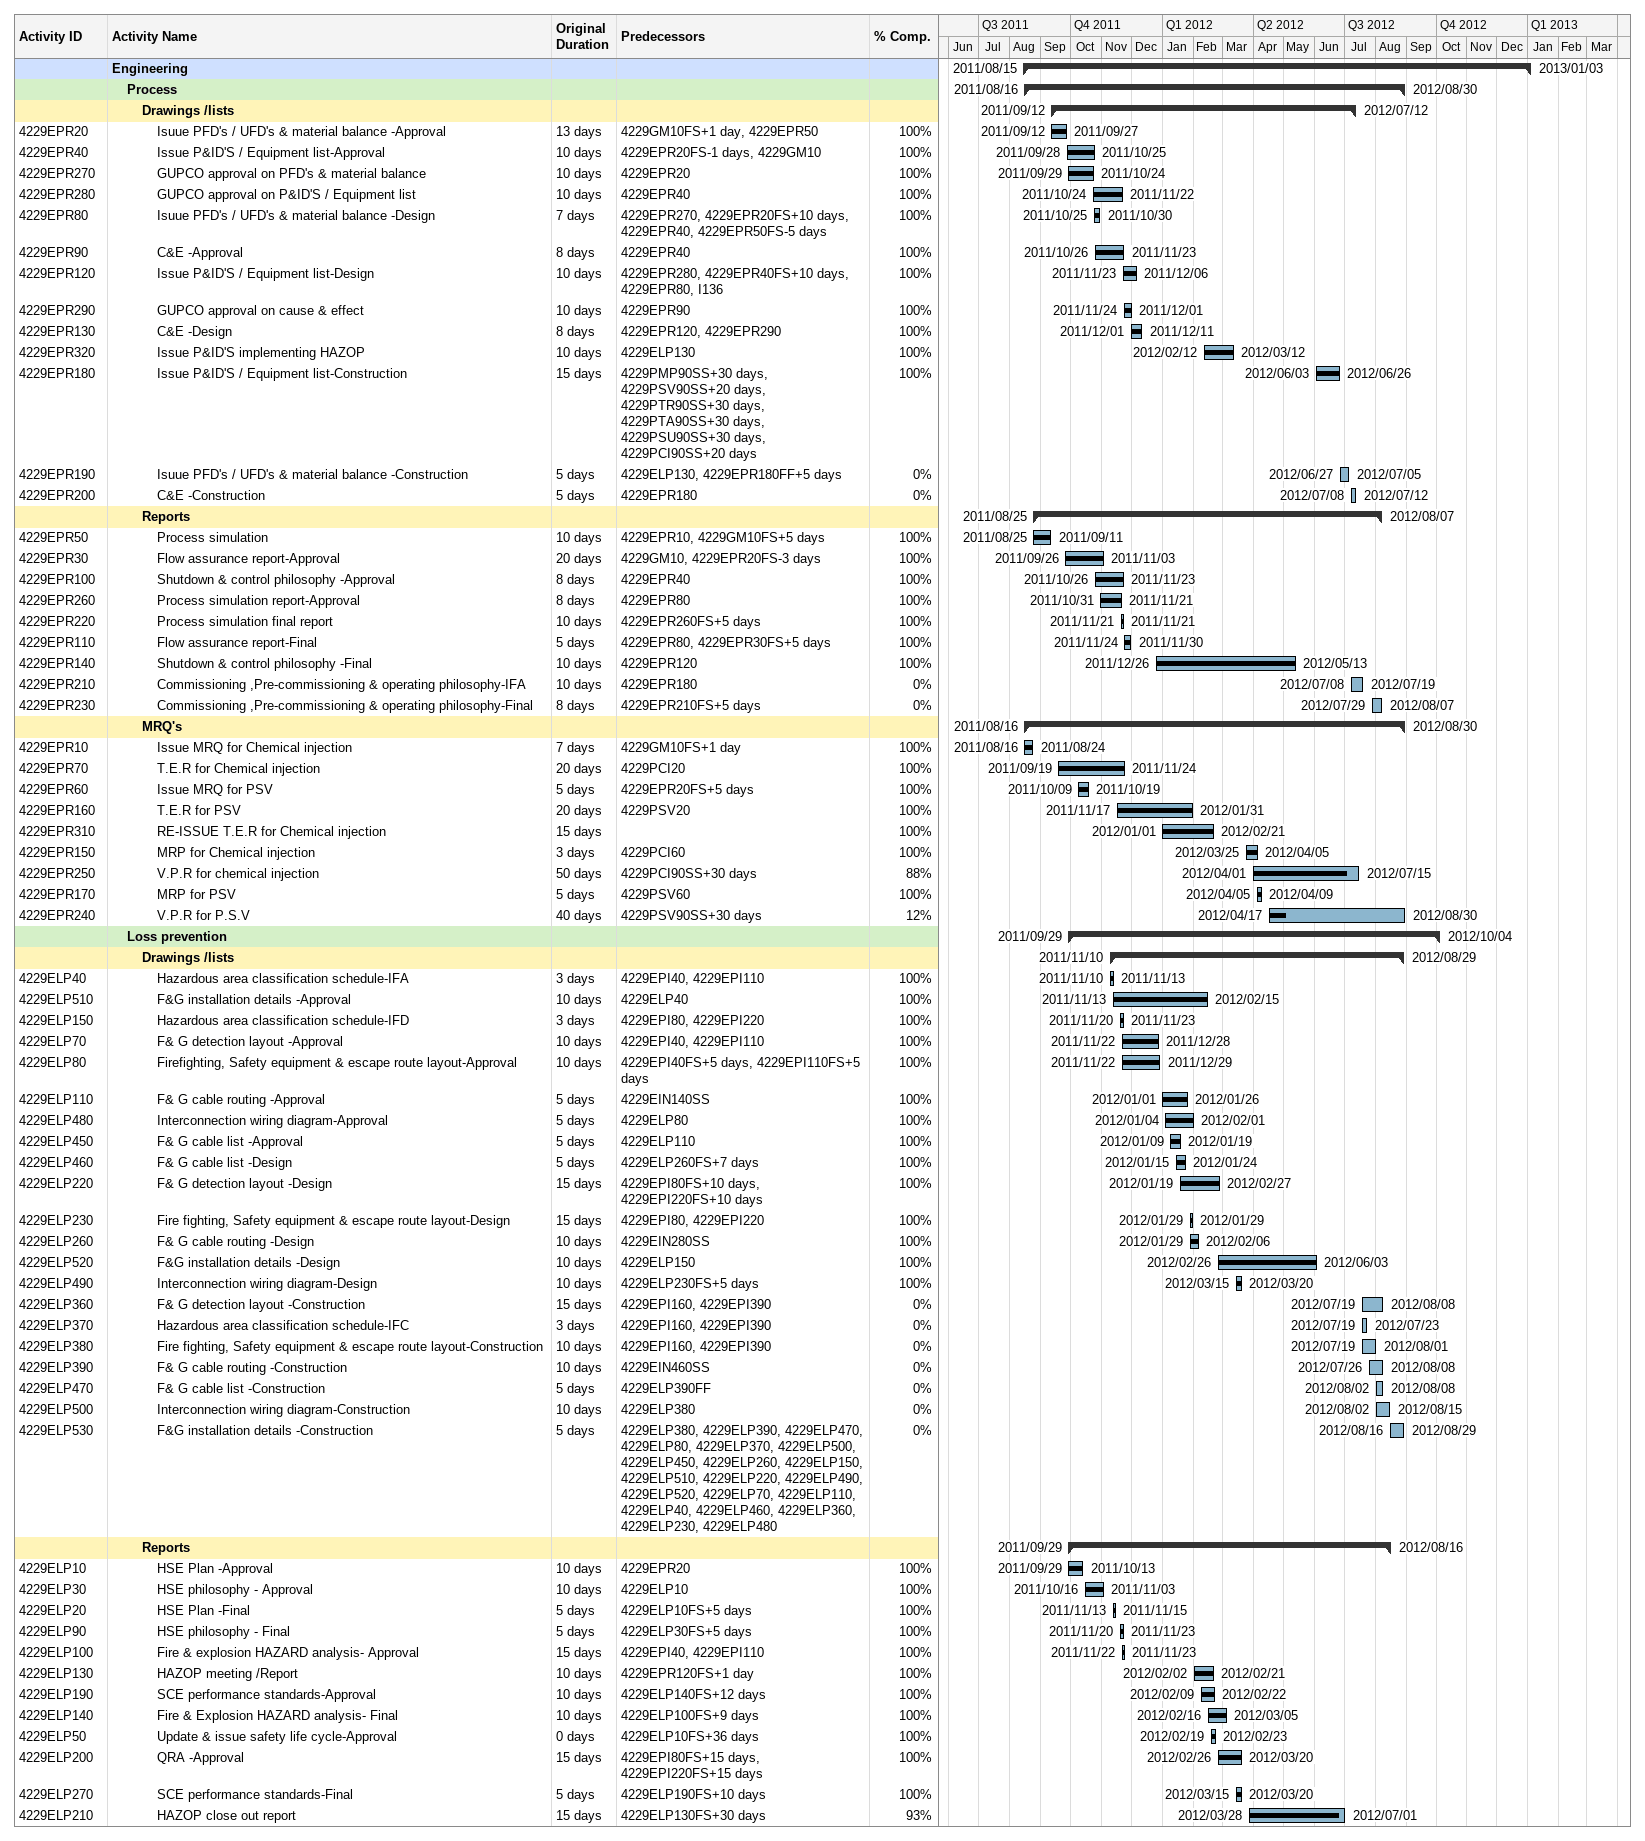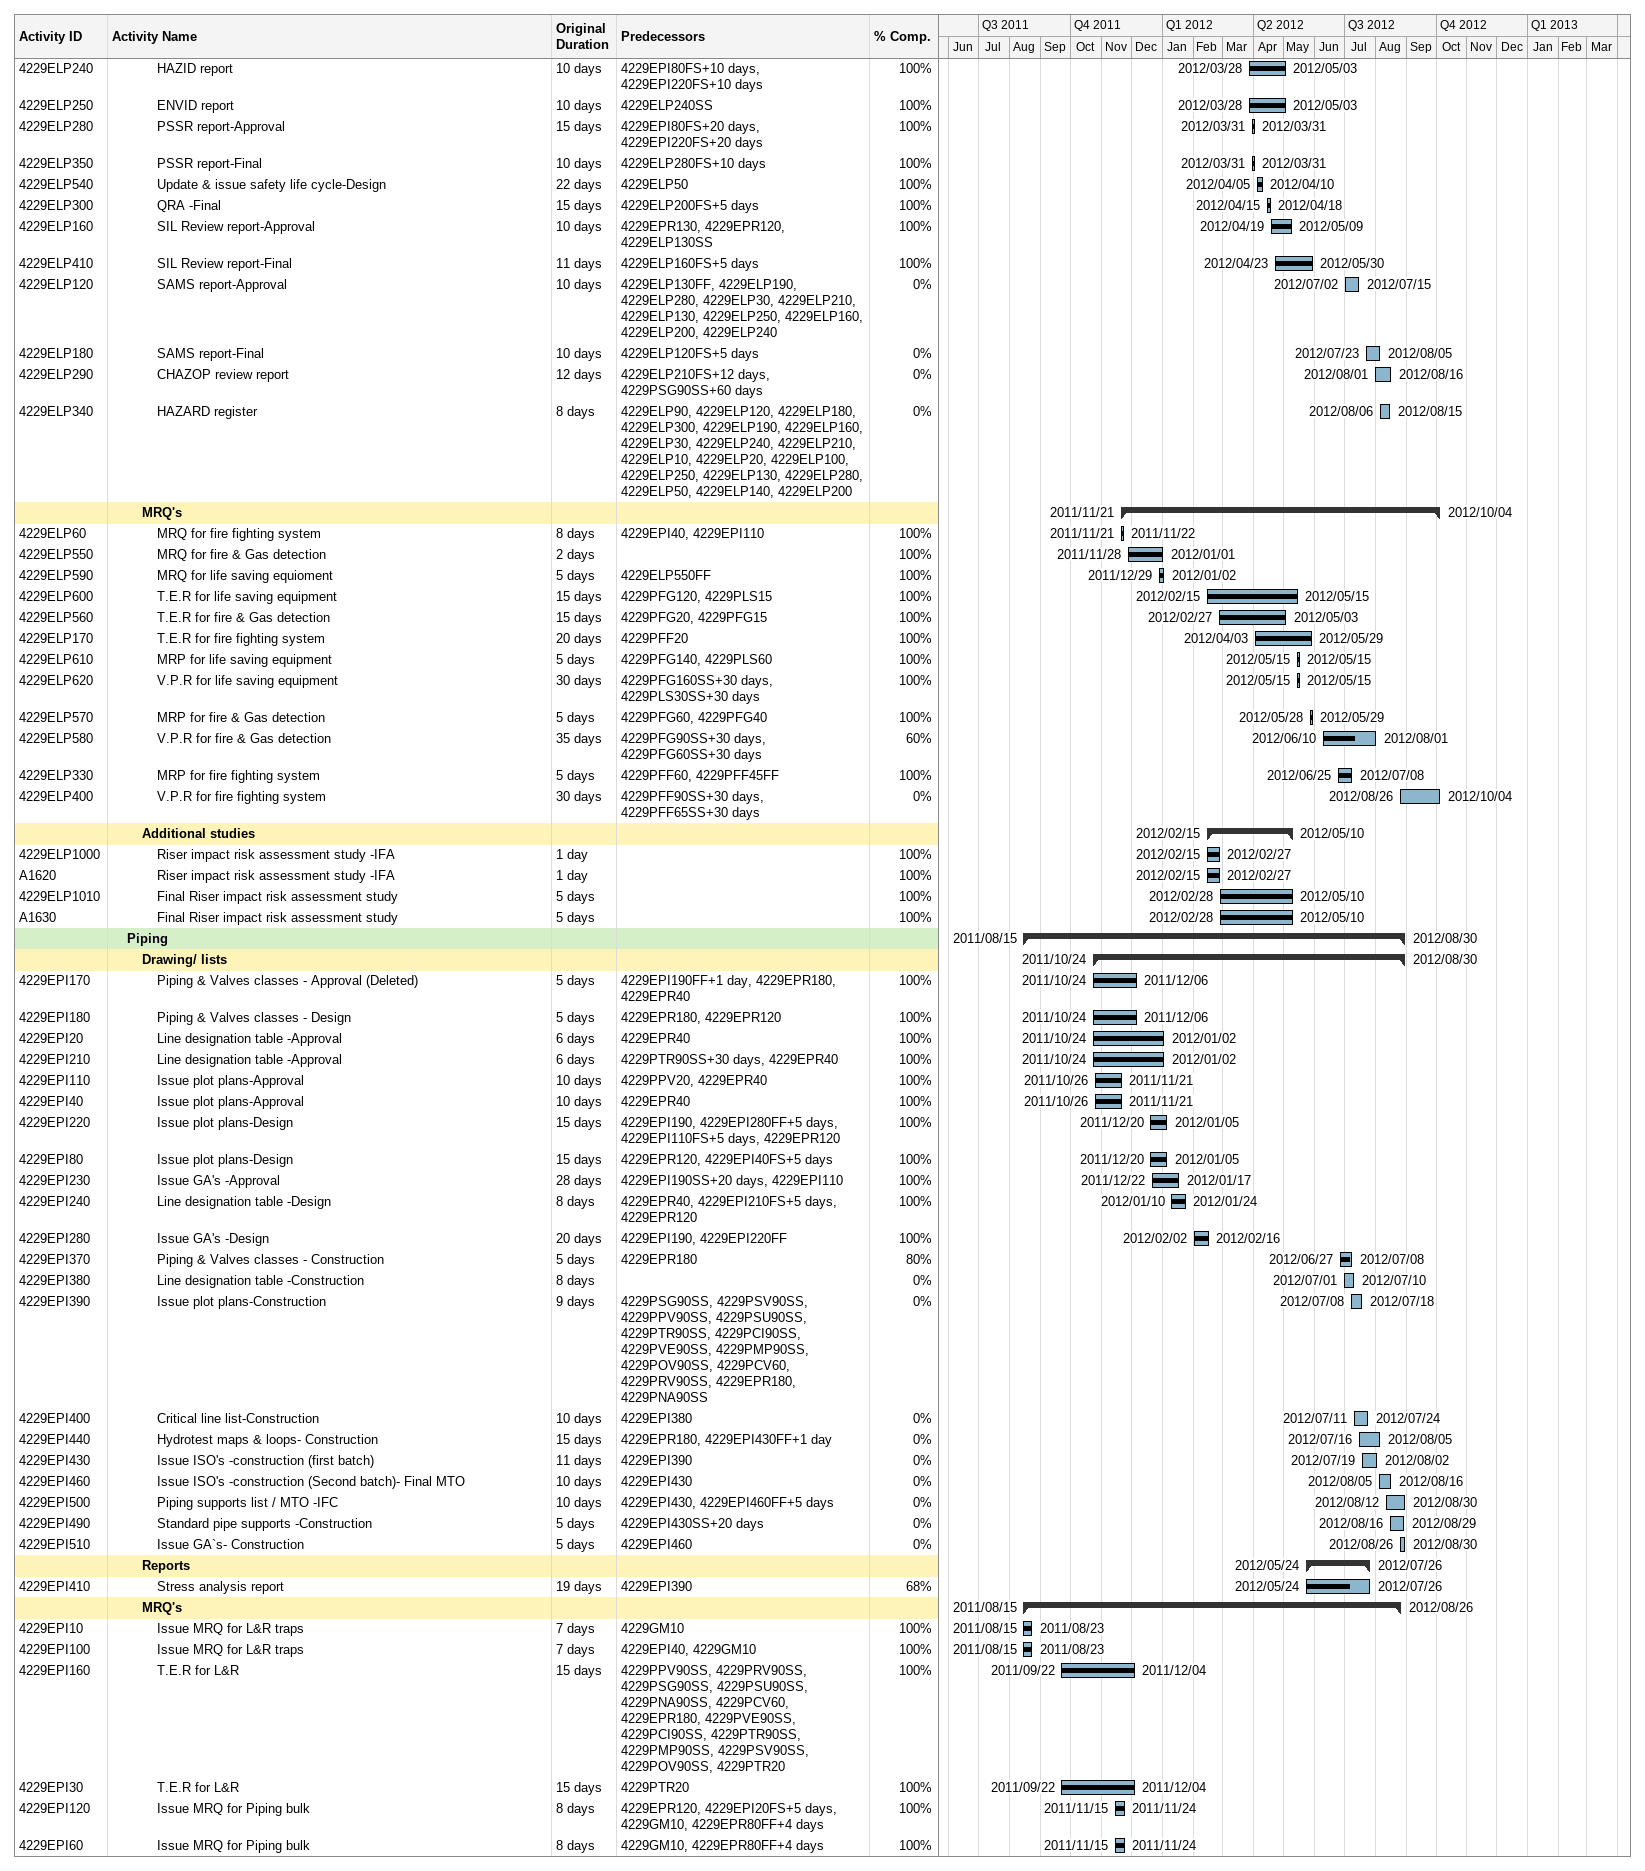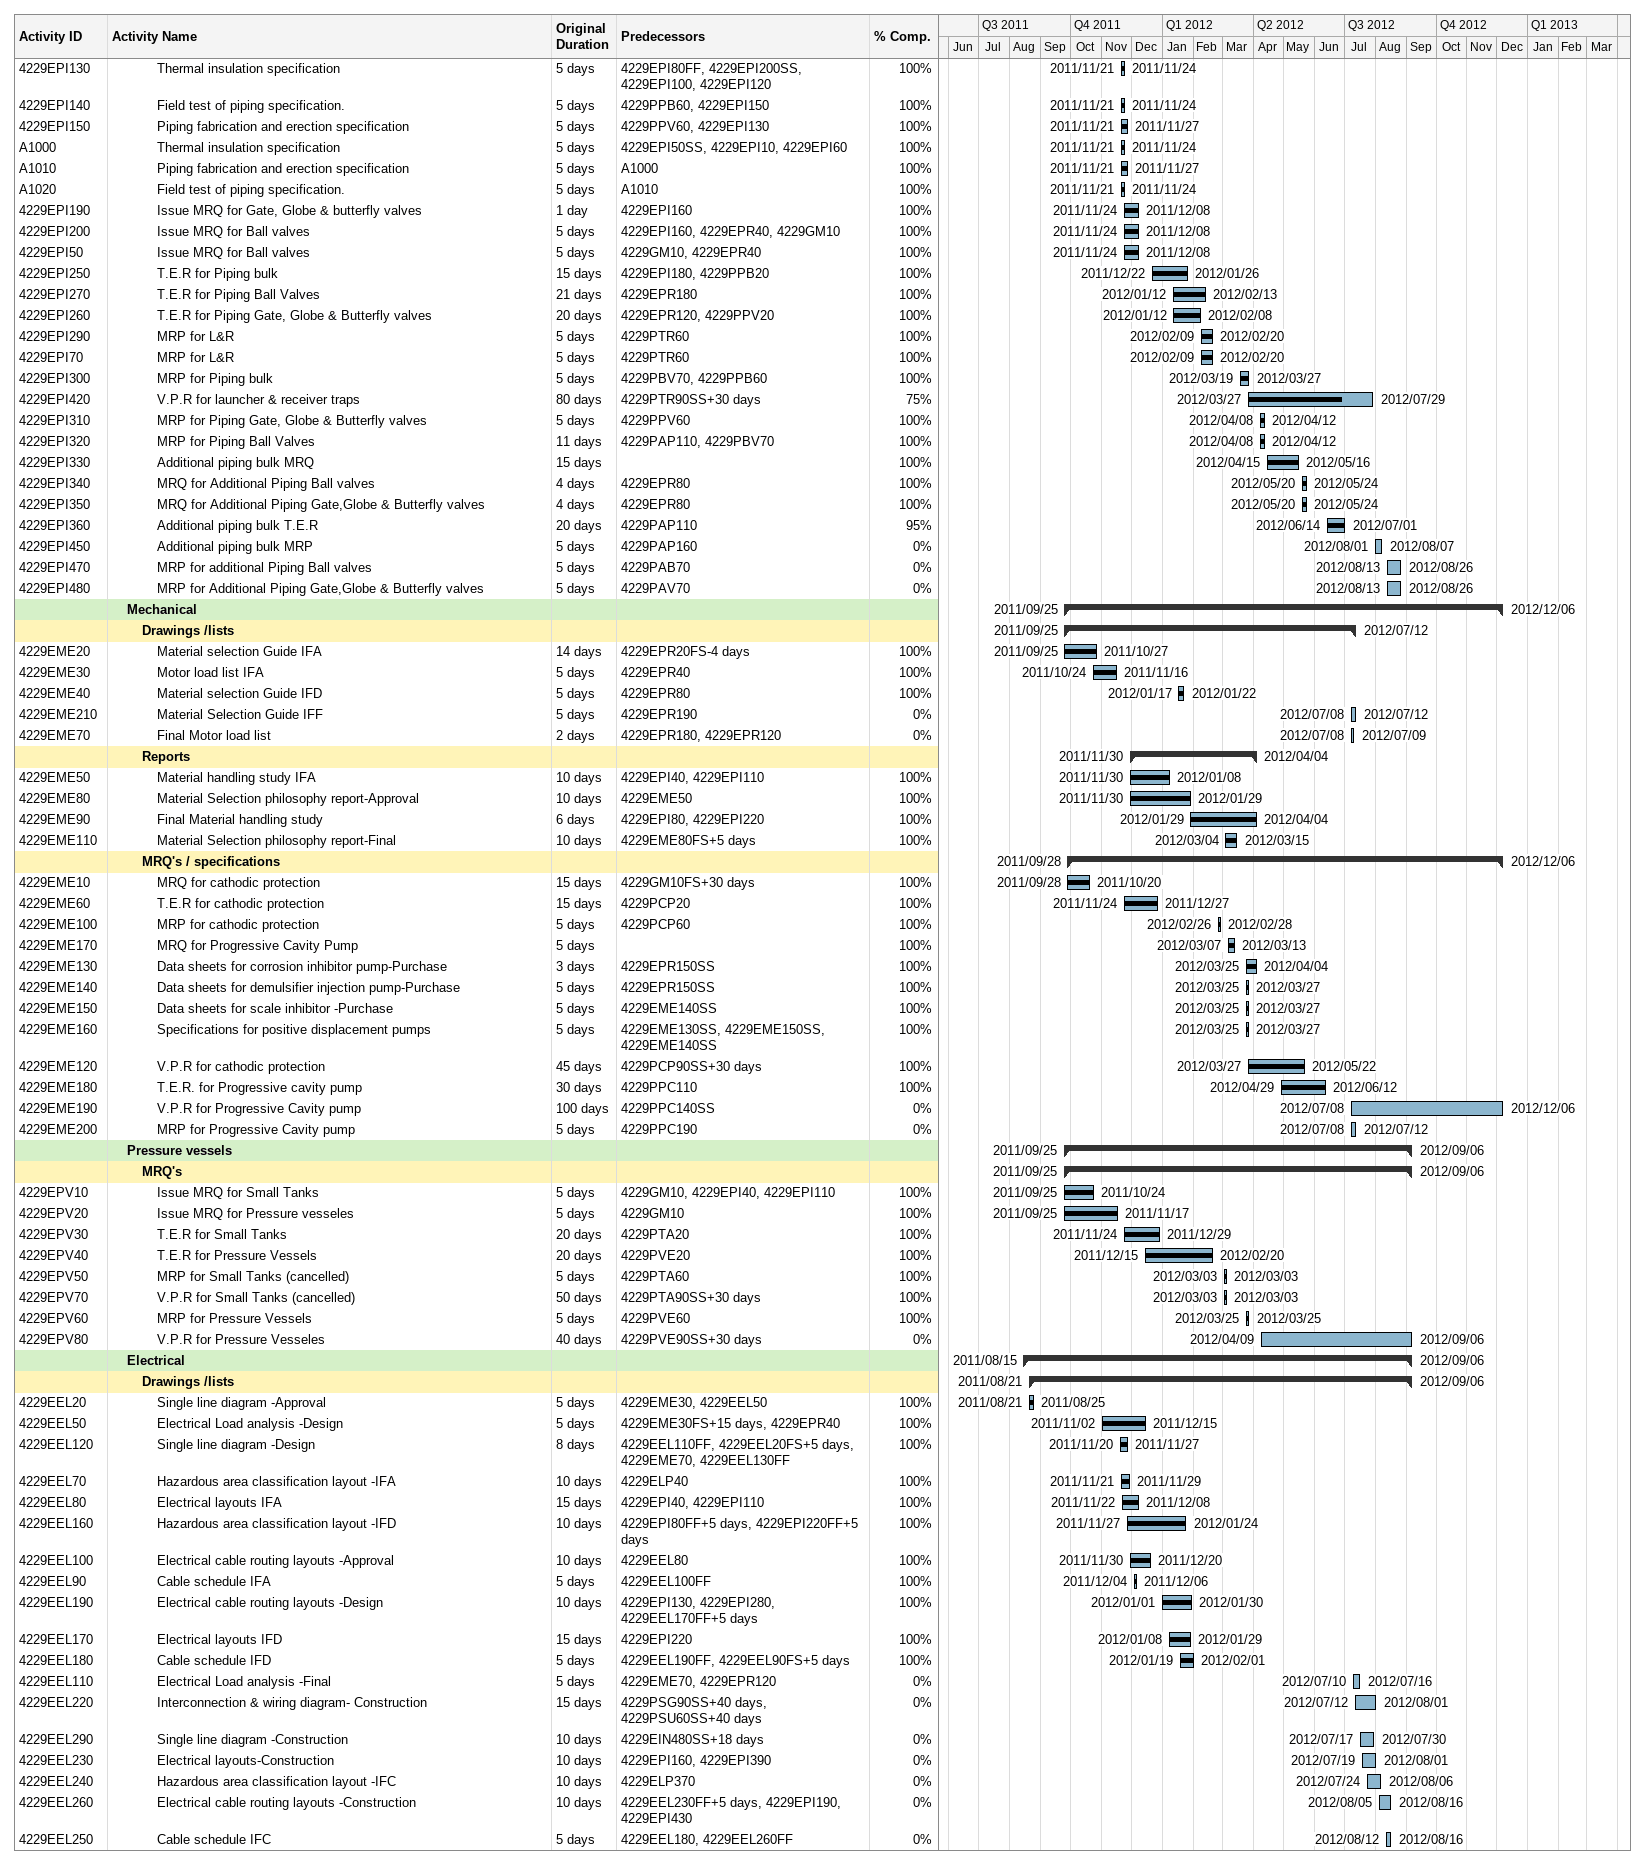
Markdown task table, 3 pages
| ID | Level | Task | Original duration | Start | Finish | Predecessors | % complete |
|---|---|---|---|---|---|---|---|
|  | 1 | **Engineering** |  | 2011-08-15 | 2013-01-03 |  |  |
|  | 2 | **Process** |  | 2011-08-16 | 2012-08-30 |  |  |
|  | 3 | **Drawings /lists** |  | 2011-09-12 | 2012-07-12 |  |  |
| 4229EPR20 | 4 | Isuue PFD's / UFD's & material balance -Approval | 13d | 2011-09-12 | 2011-09-27 | 4229GM10FS+1d, 4229EPR50 | 100 |
| 4229EPR40 | 4 | Issue P&ID'S / Equipment list-Approval | 10d | 2011-09-28 | 2011-10-25 | 4229EPR20FS-1d, 4229GM10 | 100 |
| 4229EPR270 | 4 | GUPCO approval on PFD's & material balance | 10d | 2011-09-29 | 2011-10-24 | 4229EPR20 | 100 |
| 4229EPR280 | 4 | GUPCO approval on P&ID'S / Equipment list | 10d | 2011-10-24 | 2011-11-22 | 4229EPR40 | 100 |
| 4229EPR80 | 4 | Isuue PFD's / UFD's & material balance -Design | 7d | 2011-10-25 | 2011-10-30 | 4229EPR270, 4229EPR20FS+10d, 4229EPR40, 4229EPR50FS-5d | 100 |
| 4229EPR90 | 4 | C&E -Approval | 8d | 2011-10-26 | 2011-11-23 | 4229EPR40 | 100 |
| 4229EPR120 | 4 | Issue P&ID'S / Equipment list-Design | 10d | 2011-11-23 | 2011-12-06 | 4229EPR280, 4229EPR40FS+10d, 4229EPR80, I136 | 100 |
| 4229EPR290 | 4 | GUPCO approval on cause & effect | 10d | 2011-11-24 | 2011-12-01 | 4229EPR90 | 100 |
| 4229EPR130 | 4 | C&E -Design | 8d | 2011-12-01 | 2011-12-11 | 4229EPR120, 4229EPR290 | 100 |
| 4229EPR320 | 4 | Issue P&ID'S implementing HAZOP | 10d | 2012-02-12 | 2012-03-12 | 4229ELP130 | 100 |
| 4229EPR180 | 4 | Issue P&ID'S / Equipment list-Construction | 15d | 2012-06-03 | 2012-06-26 | 4229PMP90SS+30d, 4229PSV90SS+20d, 4229PTR90SS+30d, 4229PTA90SS+30d, 4229PSU90SS+30d, 4229PCI90SS+20d | 100 |
| 4229EPR190 | 4 | Isuue PFD's / UFD's & material balance -Construction | 5d | 2012-06-27 | 2012-07-05 | 4229ELP130, 4229EPR180FF+5d | 0 |
| 4229EPR200 | 4 | C&E -Construction | 5d | 2012-07-08 | 2012-07-12 | 4229EPR180 | 0 |
|  | 3 | **Reports** |  | 2011-08-25 | 2012-08-07 |  |  |
| 4229EPR50 | 4 | Process simulation | 10d | 2011-08-25 | 2011-09-11 | 4229EPR10, 4229GM10FS+5d | 100 |
| 4229EPR30 | 4 | Flow assurance report-Approval | 20d | 2011-09-26 | 2011-11-03 | 4229GM10, 4229EPR20FS-3d | 100 |
| 4229EPR100 | 4 | Shutdown & control philosophy -Approval | 8d | 2011-10-26 | 2011-11-23 | 4229EPR40 | 100 |
| 4229EPR260 | 4 | Process simulation report-Approval | 8d | 2011-10-31 | 2011-11-21 | 4229EPR80 | 100 |
| 4229EPR220 | 4 | Process simulation final report | 10d | 2011-11-21 | 2011-11-21 | 4229EPR260FS+5d | 100 |
| 4229EPR110 | 4 | Flow assurance report-Final | 5d | 2011-11-24 | 2011-11-30 | 4229EPR80, 4229EPR30FS+5d | 100 |
| 4229EPR140 | 4 | Shutdown & control philosophy -Final | 10d | 2011-12-26 | 2012-05-13 | 4229EPR120 | 100 |
| 4229EPR210 | 4 | Commissioning ,Pre-commissioning & operating philosophy-IFA | 10d | 2012-07-08 | 2012-07-19 | 4229EPR180 | 0 |
| 4229EPR230 | 4 | Commissioning ,Pre-commissioning & operating philosophy-Final | 8d | 2012-07-29 | 2012-08-07 | 4229EPR210FS+5d | 0 |
|  | 3 | **MRQ's** |  | 2011-08-16 | 2012-08-30 |  |  |
| 4229EPR10 | 4 | Issue MRQ for Chemical injection | 7d | 2011-08-16 | 2011-08-24 | 4229GM10FS+1d | 100 |
| 4229EPR70 | 4 | T.E.R for Chemical injection | 20d | 2011-09-19 | 2011-11-24 | 4229PCI20 | 100 |
| 4229EPR60 | 4 | Issue MRQ for PSV | 5d | 2011-10-09 | 2011-10-19 | 4229EPR20FS+5d | 100 |
| 4229EPR160 | 4 | T.E.R for PSV | 20d | 2011-11-17 | 2012-01-31 | 4229PSV20 | 100 |
| 4229EPR310 | 4 | RE-ISSUE T.E.R for Chemical injection | 15d | 2012-01-01 | 2012-02-21 |  | 100 |
| 4229EPR150 | 4 | MRP for Chemical injection | 3d | 2012-03-25 | 2012-04-05 | 4229PCI60 | 100 |
| 4229EPR250 | 4 | V.P.R for chemical injection | 50d | 2012-04-01 | 2012-07-15 | 4229PCI90SS+30d | 88 |
| 4229EPR170 | 4 | MRP for PSV | 5d | 2012-04-05 | 2012-04-09 | 4229PSV60 | 100 |
| 4229EPR240 | 4 | V.P.R for P.S.V | 40d | 2012-04-17 | 2012-08-30 | 4229PSV90SS+30d | 12 |
|  | 2 | **Loss prevention** |  | 2011-09-29 | 2012-10-04 |  |  |
|  | 3 | **Drawings /lists** |  | 2011-11-10 | 2012-08-29 |  |  |
| 4229ELP40 | 4 | Hazardous area classification schedule-IFA | 3d | 2011-11-10 | 2011-11-13 | 4229EPI40, 4229EPI110 | 100 |
| 4229ELP510 | 4 | F&G installation details -Approval | 10d | 2011-11-13 | 2012-02-15 | 4229ELP40 | 100 |
| 4229ELP150 | 4 | Hazardous area classification schedule-IFD | 3d | 2011-11-20 | 2011-11-23 | 4229EPI80, 4229EPI220 | 100 |
| 4229ELP70 | 4 | F& G detection layout -Approval | 10d | 2011-11-22 | 2011-12-28 | 4229EPI40, 4229EPI110 | 100 |
| 4229ELP80 | 4 | Firefighting, Safety equipment & escape route layout-Approval | 10d | 2011-11-22 | 2011-12-29 | 4229EPI40FS+5d, 4229EPI110FS+5d | 100 |
| 4229ELP110 | 4 | F& G cable routing -Approval | 5d | 2012-01-01 | 2012-01-26 | 4229EIN140SS | 100 |
| 4229ELP480 | 4 | Interconnection wiring diagram-Approval | 5d | 2012-01-04 | 2012-02-01 | 4229ELP80 | 100 |
| 4229ELP450 | 4 | F& G cable list -Approval | 5d | 2012-01-09 | 2012-01-19 | 4229ELP110 | 100 |
| 4229ELP460 | 4 | F& G cable list -Design | 5d | 2012-01-15 | 2012-01-24 | 4229ELP260FS+7d | 100 |
| 4229ELP220 | 4 | F& G detection layout -Design | 15d | 2012-01-19 | 2012-02-27 | 4229EPI80FS+10d, 4229EPI220FS+10d | 100 |
| 4229ELP230 | 4 | Fire fighting, Safety equipment & escape route layout-Design | 15d | 2012-01-29 | 2012-01-29 | 4229EPI80, 4229EPI220 | 100 |
| 4229ELP260 | 4 | F& G cable routing -Design | 10d | 2012-01-29 | 2012-02-06 | 4229EIN280SS | 100 |
| 4229ELP520 | 4 | F&G installation details -Design | 10d | 2012-02-26 | 2012-06-03 | 4229ELP150 | 100 |
| 4229ELP490 | 4 | Interconnection wiring diagram-Design | 10d | 2012-03-15 | 2012-03-20 | 4229ELP230FS+5d | 100 |
| 4229ELP360 | 4 | F& G detection layout -Construction | 15d | 2012-07-19 | 2012-08-08 | 4229EPI160, 4229EPI390 | 0 |
| 4229ELP370 | 4 | Hazardous area classification schedule-IFC | 3d | 2012-07-19 | 2012-07-23 | 4229EPI160, 4229EPI390 | 0 |
| 4229ELP380 | 4 | Fire fighting, Safety equipment & escape route layout-Construction | 10d | 2012-07-19 | 2012-08-01 | 4229EPI160, 4229EPI390 | 0 |
| 4229ELP390 | 4 | F& G cable routing -Construction | 10d | 2012-07-26 | 2012-08-08 | 4229EIN460SS | 0 |
| 4229ELP470 | 4 | F& G cable list -Construction | 5d | 2012-08-02 | 2012-08-08 | 4229ELP390FF | 0 |
| 4229ELP500 | 4 | Interconnection wiring diagram-Construction | 10d | 2012-08-02 | 2012-08-15 | 4229ELP380 | 0 |
| 4229ELP530 | 4 | F&G installation details -Construction | 5d | 2012-08-16 | 2012-08-29 | 4229ELP380, 4229ELP390, 4229ELP470, 4229ELP80, 4229ELP370, 4229ELP500, 4229ELP450, 4229ELP260, 4229ELP150, 4229ELP510, 4229ELP220, 4229ELP490, 4229ELP520, 4229ELP70, 4229ELP110, 4229ELP40, 4229ELP460, 4229ELP360, 4229ELP230, 4229ELP480 | 0 |
|  | 3 | **Reports** |  | 2011-09-29 | 2012-08-16 |  |  |
| 4229ELP10 | 4 | HSE Plan -Approval | 10d | 2011-09-29 | 2011-10-13 | 4229EPR20 | 100 |
| 4229ELP30 | 4 | HSE philosophy - Approval | 10d | 2011-10-16 | 2011-11-03 | 4229ELP10 | 100 |
| 4229ELP20 | 4 | HSE Plan -Final | 5d | 2011-11-13 | 2011-11-15 | 4229ELP10FS+5d | 100 |
| 4229ELP90 | 4 | HSE philosophy - Final | 5d | 2011-11-20 | 2011-11-23 | 4229ELP30FS+5d | 100 |
| 4229ELP100 | 4 | Fire & explosion HAZARD analysis- Approval | 15d | 2011-11-22 | 2011-11-23 | 4229EPI40, 4229EPI110 | 100 |
| 4229ELP130 | 4 | HAZOP meeting /Report | 10d | 2012-02-02 | 2012-02-21 | 4229EPR120FS+1d | 100 |
| 4229ELP190 | 4 | SCE performance standards-Approval | 10d | 2012-02-09 | 2012-02-22 | 4229ELP140FS+12d | 100 |
| 4229ELP140 | 4 | Fire & Explosion HAZARD analysis- Final | 10d | 2012-02-16 | 2012-03-05 | 4229ELP100FS+9d | 100 |
| 4229ELP50 | 4 | Update & issue safety life cycle-Approval | 0d | 2012-02-19 | 2012-02-23 | 4229ELP10FS+36d | 100 |
| 4229ELP200 | 4 | QRA -Approval | 15d | 2012-02-26 | 2012-03-20 | 4229EPI80FS+15d, 4229EPI220FS+15d | 100 |
| 4229ELP270 | 4 | SCE performance standards-Final | 5d | 2012-03-15 | 2012-03-20 | 4229ELP190FS+10d | 100 |
| 4229ELP210 | 4 | HAZOP close out report | 15d | 2012-03-28 | 2012-07-01 | 4229ELP130FS+30d | 93 |
| 4229ELP240 | 4 | HAZID report | 10d | 2012-03-28 | 2012-05-03 | 4229EPI80FS+10d, 4229EPI220FS+10d | 100 |
| 4229ELP250 | 4 | ENVID report | 10d | 2012-03-28 | 2012-05-03 | 4229ELP240SS | 100 |
| 4229ELP280 | 4 | PSSR report-Approval | 15d | 2012-03-31 | 2012-03-31 | 4229EPI80FS+20d, 4229EPI220FS+20d | 100 |
| 4229ELP350 | 4 | PSSR report-Final | 10d | 2012-03-31 | 2012-03-31 | 4229ELP280FS+10d | 100 |
| 4229ELP540 | 4 | Update & issue safety life cycle-Design | 22d | 2012-04-05 | 2012-04-10 | 4229ELP50 | 100 |
| 4229ELP300 | 4 | QRA -Final | 15d | 2012-04-15 | 2012-04-18 | 4229ELP200FS+5d | 100 |
| 4229ELP160 | 4 | SIL Review report-Approval | 10d | 2012-04-19 | 2012-05-09 | 4229EPR130, 4229EPR120, 4229ELP130SS | 100 |
| 4229ELP410 | 4 | SIL Review report-Final | 11d | 2012-04-23 | 2012-05-30 | 4229ELP160FS+5d | 100 |
| 4229ELP120 | 4 | SAMS report-Approval | 10d | 2012-07-02 | 2012-07-15 | 4229ELP130FF, 4229ELP190, 4229ELP280, 4229ELP30, 4229ELP210, 4229ELP130, 4229ELP250, 4229ELP160, 4229ELP200, 4229ELP240 | 0 |
| 4229ELP180 | 4 | SAMS report-Final | 10d | 2012-07-23 | 2012-08-05 | 4229ELP120FS+5d | 0 |
| 4229ELP290 | 4 | CHAZOP review report | 12d | 2012-08-01 | 2012-08-16 | 4229ELP210FS+12d, 4229PSG90SS+60d | 0 |
| 4229ELP340 | 4 | HAZARD register | 8d | 2012-08-06 | 2012-08-15 | 4229ELP90, 4229ELP120, 4229ELP180, 4229ELP300, 4229ELP190, 4229ELP160, 4229ELP30, 4229ELP240, 4229ELP210, 4229ELP10, 4229ELP20, 4229ELP100, 4229ELP250, 4229ELP130, 4229ELP280, 4229ELP50, 4229ELP140, 4229ELP200 | 0 |
|  | 3 | **MRQ's** |  | 2011-11-21 | 2012-10-04 |  |  |
| 4229ELP60 | 4 | MRQ for fire fighting system | 8d | 2011-11-21 | 2011-11-22 | 4229EPI40, 4229EPI110 | 100 |
| 4229ELP550 | 4 | MRQ for fire & Gas detection | 2d | 2011-11-28 | 2012-01-01 |  | 100 |
| 4229ELP590 | 4 | MRQ for life saving equioment | 5d | 2011-12-29 | 2012-01-02 | 4229ELP550FF | 100 |
| 4229ELP600 | 4 | T.E.R for life saving equipment | 15d | 2012-02-15 | 2012-05-15 | 4229PFG120, 4229PLS15 | 100 |
| 4229ELP560 | 4 | T.E.R for fire & Gas detection | 15d | 2012-02-27 | 2012-05-03 | 4229PFG20, 4229PFG15 | 100 |
| 4229ELP170 | 4 | T.E.R for fire fighting system | 20d | 2012-04-03 | 2012-05-29 | 4229PFF20 | 100 |
| 4229ELP610 | 4 | MRP for life saving equipment | 5d | 2012-05-15 | 2012-05-15 | 4229PFG140, 4229PLS60 | 100 |
| 4229ELP620 | 4 | V.P.R for life saving equipment | 30d | 2012-05-15 | 2012-05-15 | 4229PFG160SS+30d, 4229PLS30SS+30d | 100 |
| 4229ELP570 | 4 | MRP for fire & Gas detection | 5d | 2012-05-28 | 2012-05-29 | 4229PFG60, 4229PFG40 | 100 |
| 4229ELP580 | 4 | V.P.R for fire & Gas detection | 35d | 2012-06-10 | 2012-08-01 | 4229PFG90SS+30d, 4229PFG60SS+30d | 60 |
| 4229ELP330 | 4 | MRP for fire fighting system | 5d | 2012-06-25 | 2012-07-08 | 4229PFF60, 4229PFF45FF | 100 |
| 4229ELP400 | 4 | V.P.R for fire fighting system | 30d | 2012-08-26 | 2012-10-04 | 4229PFF90SS+30d, 4229PFF65SS+30d | 0 |
|  | 3 | **Additional studies** |  | 2012-02-15 | 2012-05-10 |  |  |
| 4229ELP1000 | 4 | Riser impact risk assessment study -IFA | 1d | 2012-02-15 | 2012-02-27 |  | 100 |
| A1620 | 4 | Riser impact risk assessment study -IFA | 1d | 2012-02-15 | 2012-02-27 |  | 100 |
| 4229ELP1010 | 4 | Final Riser impact risk assessment study | 5d | 2012-02-28 | 2012-05-10 |  | 100 |
| A1630 | 4 | Final Riser impact risk assessment study | 5d | 2012-02-28 | 2012-05-10 |  | 100 |
|  | 2 | **Piping** |  | 2011-08-15 | 2012-08-30 |  |  |
|  | 3 | **Drawing/ lists** |  | 2011-10-24 | 2012-08-30 |  |  |
| 4229EPI170 | 4 | Piping & Valves classes - Approval (Deleted) | 5d | 2011-10-24 | 2011-12-06 | 4229EPI190FF+1d, 4229EPR180, 4229EPR40 | 100 |
| 4229EPI180 | 4 | Piping & Valves classes - Design | 5d | 2011-10-24 | 2011-12-06 | 4229EPR180, 4229EPR120 | 100 |
| 4229EPI20 | 4 | Line designation table -Approval | 6d | 2011-10-24 | 2012-01-02 | 4229EPR40 | 100 |
| 4229EPI210 | 4 | Line designation table -Approval | 6d | 2011-10-24 | 2012-01-02 | 4229PTR90SS+30d, 4229EPR40 | 100 |
| 4229EPI110 | 4 | Issue plot plans-Approval | 10d | 2011-10-26 | 2011-11-21 | 4229PPV20, 4229EPR40 | 100 |
| 4229EPI40 | 4 | Issue plot plans-Approval | 10d | 2011-10-26 | 2011-11-21 | 4229EPR40 | 100 |
| 4229EPI220 | 4 | Issue plot plans-Design | 15d | 2011-12-20 | 2012-01-05 | 4229EPI190, 4229EPI280FF+5d, 4229EPI110FS+5d, 4229EPR120 | 100 |
| 4229EPI80 | 4 | Issue plot plans-Design | 15d | 2011-12-20 | 2012-01-05 | 4229EPR120, 4229EPI40FS+5d | 100 |
| 4229EPI230 | 4 | Issue GA's -Approval | 28d | 2011-12-22 | 2012-01-17 | 4229EPI190SS+20d, 4229EPI110 | 100 |
| 4229EPI240 | 4 | Line designation table -Design | 8d | 2012-01-10 | 2012-01-24 | 4229EPR40, 4229EPI210FS+5d, 4229EPR120 | 100 |
| 4229EPI280 | 4 | Issue GA's -Design | 20d | 2012-02-02 | 2012-02-16 | 4229EPI190, 4229EPI220FF | 100 |
| 4229EPI370 | 4 | Piping & Valves classes - Construction | 5d | 2012-06-27 | 2012-07-08 | 4229EPR180 | 80 |
| 4229EPI380 | 4 | Line designation table -Construction | 8d | 2012-07-01 | 2012-07-10 |  | 0 |
| 4229EPI390 | 4 | Issue plot plans-Construction | 9d | 2012-07-08 | 2012-07-18 | 4229PSG90SS, 4229PSV90SS, 4229PPV90SS, 4229PSU90SS, 4229PTR90SS, 4229PCI90SS, 4229PVE90SS, 4229PMP90SS, 4229POV90SS, 4229PCV60, 4229PRV90SS, 4229EPR180, 4229PNA90SS | 0 |
| 4229EPI400 | 4 | Critical line list-Construction | 10d | 2012-07-11 | 2012-07-24 | 4229EPI380 | 0 |
| 4229EPI440 | 4 | Hydrotest maps & loops- Construction | 15d | 2012-07-16 | 2012-08-05 | 4229EPR180, 4229EPI430FF+1d | 0 |
| 4229EPI430 | 4 | Issue ISO's -construction (first batch) | 11d | 2012-07-19 | 2012-08-02 | 4229EPI390 | 0 |
| 4229EPI460 | 4 | Issue ISO's -construction (Second batch)- Final MTO | 10d | 2012-08-05 | 2012-08-16 | 4229EPI430 | 0 |
| 4229EPI500 | 4 | Piping supports list / MTO -IFC | 10d | 2012-08-12 | 2012-08-30 | 4229EPI430, 4229EPI460FF+5d | 0 |
| 4229EPI490 | 4 | Standard pipe supports -Construction | 5d | 2012-08-16 | 2012-08-29 | 4229EPI430SS+20d | 0 |
| 4229EPI510 | 4 | Issue GA`s- Construction | 5d | 2012-08-26 | 2012-08-30 | 4229EPI460 | 0 |
|  | 3 | **Reports** |  | 2012-05-24 | 2012-07-26 |  |  |
| 4229EPI410 | 4 | Stress analysis report | 19d | 2012-05-24 | 2012-07-26 | 4229EPI390 | 68 |
|  | 3 | **MRQ's** |  | 2011-08-15 | 2012-08-26 |  |  |
| 4229EPI10 | 4 | Issue MRQ for L&R traps | 7d | 2011-08-15 | 2011-08-23 | 4229GM10 | 100 |
| 4229EPI100 | 4 | Issue MRQ for L&R traps | 7d | 2011-08-15 | 2011-08-23 | 4229EPI40, 4229GM10 | 100 |
| 4229EPI160 | 4 | T.E.R for L&R | 15d | 2011-09-22 | 2011-12-04 | 4229PPV90SS, 4229PRV90SS, 4229PSG90SS, 4229PSU90SS, 4229PNA90SS, 4229PCV60, 4229EPR180, 4229PVE90SS, 4229PCI90SS, 4229PTR90SS, 4229PMP90SS, 4229PSV90SS, 4229POV90SS, 4229PTR20 | 100 |
| 4229EPI30 | 4 | T.E.R for L&R | 15d | 2011-09-22 | 2011-12-04 | 4229PTR20 | 100 |
| 4229EPI120 | 4 | Issue MRQ for Piping bulk | 8d | 2011-11-15 | 2011-11-24 | 4229EPR120, 4229EPI20FS+5d, 4229GM10, 4229EPR80FF+4d | 100 |
| 4229EPI60 | 4 | Issue MRQ for Piping bulk | 8d | 2011-11-15 | 2011-11-24 | 4229GM10, 4229EPR80FF+4d | 100 |
| 4229EPI130 | 4 | Thermal insulation specification | 5d | 2011-11-21 | 2011-11-24 | 4229EPI80FF, 4229EPI200SS, 4229EPI100, 4229EPI120 | 100 |
| 4229EPI140 | 4 | Field test of piping specification. | 5d | 2011-11-21 | 2011-11-24 | 4229PPB60, 4229EPI150 | 100 |
| 4229EPI150 | 4 | Piping fabrication and erection specification | 5d | 2011-11-21 | 2011-11-27 | 4229PPV60, 4229EPI130 | 100 |
| A1000 | 4 | Thermal insulation specification | 5d | 2011-11-21 | 2011-11-24 | 4229EPI50SS, 4229EPI10, 4229EPI60 | 100 |
| A1010 | 4 | Piping fabrication and erection specification | 5d | 2011-11-21 | 2011-11-27 | A1000 | 100 |
| A1020 | 4 | Field test of piping specification. | 5d | 2011-11-21 | 2011-11-24 | A1010 | 100 |
| 4229EPI190 | 4 | Issue MRQ for Gate, Globe & butterfly valves | 1d | 2011-11-24 | 2011-12-08 | 4229EPI160 | 100 |
| 4229EPI200 | 4 | Issue MRQ for Ball valves | 5d | 2011-11-24 | 2011-12-08 | 4229EPI160, 4229EPR40, 4229GM10 | 100 |
| 4229EPI50 | 4 | Issue MRQ for Ball valves | 5d | 2011-11-24 | 2011-12-08 | 4229GM10, 4229EPR40 | 100 |
| 4229EPI250 | 4 | T.E.R for Piping bulk | 15d | 2011-12-22 | 2012-01-26 | 4229EPI180, 4229PPB20 | 100 |
| 4229EPI270 | 4 | T.E.R for Piping Ball Valves | 21d | 2012-01-12 | 2012-02-13 | 4229EPR180 | 100 |
| 4229EPI260 | 4 | T.E.R for Piping Gate, Globe & Butterfly valves | 20d | 2012-01-12 | 2012-02-08 | 4229EPR120, 4229PPV20 | 100 |
| 4229EPI290 | 4 | MRP for L&R | 5d | 2012-02-09 | 2012-02-20 | 4229PTR60 | 100 |
| 4229EPI70 | 4 | MRP for L&R | 5d | 2012-02-09 | 2012-02-20 | 4229PTR60 | 100 |
| 4229EPI300 | 4 | MRP for Piping bulk | 5d | 2012-03-19 | 2012-03-27 | 4229PBV70, 4229PPB60 | 100 |
| 4229EPI420 | 4 | V.P.R for launcher & receiver traps | 80d | 2012-03-27 | 2012-07-29 | 4229PTR90SS+30d | 75 |
| 4229EPI310 | 4 | MRP for Piping Gate, Globe & Butterfly valves | 5d | 2012-04-08 | 2012-04-12 | 4229PPV60 | 100 |
| 4229EPI320 | 4 | MRP for Piping Ball Valves | 11d | 2012-04-08 | 2012-04-12 | 4229PAP110, 4229PBV70 | 100 |
| 4229EPI330 | 4 | Additional piping bulk MRQ | 15d | 2012-04-15 | 2012-05-16 |  | 100 |
| 4229EPI340 | 4 | MRQ for Additional Piping Ball valves | 4d | 2012-05-20 | 2012-05-24 | 4229EPR80 | 100 |
| 4229EPI350 | 4 | MRQ for Additional Piping Gate,Globe & Butterfly valves | 4d | 2012-05-20 | 2012-05-24 | 4229EPR80 | 100 |
| 4229EPI360 | 4 | Additional piping bulk T.E.R | 20d | 2012-06-14 | 2012-07-01 | 4229PAP110 | 95 |
| 4229EPI450 | 4 | Additional piping bulk MRP | 5d | 2012-08-01 | 2012-08-07 | 4229PAP160 | 0 |
| 4229EPI470 | 4 | MRP for additional Piping Ball valves | 5d | 2012-08-13 | 2012-08-26 | 4229PAB70 | 0 |
| 4229EPI480 | 4 | MRP for Additional Piping Gate,Globe & Butterfly valves | 5d | 2012-08-13 | 2012-08-26 | 4229PAV70 | 0 |
|  | 2 | **Mechanical** |  | 2011-09-25 | 2012-12-06 |  |  |
|  | 3 | **Drawings /lists** |  | 2011-09-25 | 2012-07-12 |  |  |
| 4229EME20 | 4 | Material selection Guide IFA | 14d | 2011-09-25 | 2011-10-27 | 4229EPR20FS-4d | 100 |
| 4229EME30 | 4 | Motor load list IFA | 5d | 2011-10-24 | 2011-11-16 | 4229EPR40 | 100 |
| 4229EME40 | 4 | Material selection Guide IFD | 5d | 2012-01-17 | 2012-01-22 | 4229EPR80 | 100 |
| 4229EME210 | 4 | Material Selection Guide IFF | 5d | 2012-07-08 | 2012-07-12 | 4229EPR190 | 0 |
| 4229EME70 | 4 | Final Motor load list | 2d | 2012-07-08 | 2012-07-09 | 4229EPR180, 4229EPR120 | 0 |
|  | 3 | **Reports** |  | 2011-11-30 | 2012-04-04 |  |  |
| 4229EME50 | 4 | Material handling study IFA | 10d | 2011-11-30 | 2012-01-08 | 4229EPI40, 4229EPI110 | 100 |
| 4229EME80 | 4 | Material Selection philosophy report-Approval | 10d | 2011-11-30 | 2012-01-29 | 4229EME50 | 100 |
| 4229EME90 | 4 | Final Material handling study | 6d | 2012-01-29 | 2012-04-04 | 4229EPI80, 4229EPI220 | 100 |
| 4229EME110 | 4 | Material Selection philosophy report-Final | 10d | 2012-03-04 | 2012-03-15 | 4229EME80FS+5d | 100 |
|  | 3 | **MRQ's / specifications** |  | 2011-09-28 | 2012-12-06 |  |  |
| 4229EME10 | 4 | MRQ for cathodic protection | 15d | 2011-09-28 | 2011-10-20 | 4229GM10FS+30d | 100 |
| 4229EME60 | 4 | T.E.R for cathodic protection | 15d | 2011-11-24 | 2011-12-27 | 4229PCP20 | 100 |
| 4229EME100 | 4 | MRP for cathodic protection | 5d | 2012-02-26 | 2012-02-28 | 4229PCP60 | 100 |
| 4229EME170 | 4 | MRQ for Progressive Cavity Pump | 5d | 2012-03-07 | 2012-03-13 |  | 100 |
| 4229EME130 | 4 | Data sheets for corrosion inhibitor pump-Purchase | 3d | 2012-03-25 | 2012-04-04 | 4229EPR150SS | 100 |
| 4229EME140 | 4 | Data sheets for demulsifier injection pump-Purchase | 5d | 2012-03-25 | 2012-03-27 | 4229EPR150SS | 100 |
| 4229EME150 | 4 | Data sheets for scale inhibitor -Purchase | 5d | 2012-03-25 | 2012-03-27 | 4229EME140SS | 100 |
| 4229EME160 | 4 | Specifications for positive displacement pumps | 5d | 2012-03-25 | 2012-03-27 | 4229EME130SS, 4229EME150SS, 4229EME140SS | 100 |
| 4229EME120 | 4 | V.P.R for cathodic protection | 45d | 2012-03-27 | 2012-05-22 | 4229PCP90SS+30d | 100 |
| 4229EME180 | 4 | T.E.R. for Progressive cavity pump | 30d | 2012-04-29 | 2012-06-12 | 4229PPC110 | 100 |
| 4229EME190 | 4 | V.P.R for Progressive Cavity pump | 100d | 2012-07-08 | 2012-12-06 | 4229PPC140SS | 0 |
| 4229EME200 | 4 | MRP for Progressive Cavity pump | 5d | 2012-07-08 | 2012-07-12 | 4229PPC190 | 0 |
|  | 2 | **Pressure vessels** |  | 2011-09-25 | 2012-09-06 |  |  |
|  | 3 | **MRQ's** |  | 2011-09-25 | 2012-09-06 |  |  |
| 4229EPV10 | 4 | Issue MRQ for Small Tanks | 5d | 2011-09-25 | 2011-10-24 | 4229GM10, 4229EPI40, 4229EPI110 | 100 |
| 4229EPV20 | 4 | Issue MRQ for Pressure vesseles | 5d | 2011-09-25 | 2011-11-17 | 4229GM10 | 100 |
| 4229EPV30 | 4 | T.E.R for Small Tanks | 20d | 2011-11-24 | 2011-12-29 | 4229PTA20 | 100 |
| 4229EPV40 | 4 | T.E.R for Pressure Vessels | 20d | 2011-12-15 | 2012-02-20 | 4229PVE20 | 100 |
| 4229EPV50 | 4 | MRP for Small Tanks (cancelled) | 5d | 2012-03-03 | 2012-03-03 | 4229PTA60 | 100 |
| 4229EPV70 | 4 | V.P.R for Small Tanks (cancelled) | 50d | 2012-03-03 | 2012-03-03 | 4229PTA90SS+30d | 100 |
| 4229EPV60 | 4 | MRP for Pressure Vessels | 5d | 2012-03-25 | 2012-03-25 | 4229PVE60 | 100 |
| 4229EPV80 | 4 | V.P.R for Pressure Vesseles | 40d | 2012-04-09 | 2012-09-06 | 4229PVE90SS+30d | 0 |
|  | 2 | **Electrical** |  | 2011-08-15 | 2012-09-06 |  |  |
|  | 3 | **Drawings /lists** |  | 2011-08-21 | 2012-09-06 |  |  |
| 4229EEL20 | 4 | Single line diagram -Approval | 5d | 2011-08-21 | 2011-08-25 | 4229EME30, 4229EEL50 | 100 |
| 4229EEL50 | 4 | Electrical Load analysis -Design | 5d | 2011-11-02 | 2011-12-15 | 4229EME30FS+15d, 4229EPR40 | 100 |
| 4229EEL120 | 4 | Single line diagram -Design | 8d | 2011-11-20 | 2011-11-27 | 4229EEL110FF, 4229EEL20FS+5d, 4229EME70, 4229EEL130FF | 100 |
| 4229EEL70 | 4 | Hazardous area classification layout -IFA | 10d | 2011-11-21 | 2011-11-29 | 4229ELP40 | 100 |
| 4229EEL80 | 4 | Electrical layouts IFA | 15d | 2011-11-22 | 2011-12-08 | 4229EPI40, 4229EPI110 | 100 |
| 4229EEL160 | 4 | Hazardous area classification layout -IFD | 10d | 2011-11-27 | 2012-01-24 | 4229EPI80FF+5d, 4229EPI220FF+5d | 100 |
| 4229EEL100 | 4 | Electrical cable routing layouts -Approval | 10d | 2011-11-30 | 2011-12-20 | 4229EEL80 | 100 |
| 4229EEL90 | 4 | Cable schedule IFA | 5d | 2011-12-04 | 2011-12-06 | 4229EEL100FF | 100 |
| 4229EEL190 | 4 | Electrical cable routing layouts -Design | 10d | 2012-01-01 | 2012-01-30 | 4229EPI130, 4229EPI280, 4229EEL170FF+5d | 100 |
| 4229EEL170 | 4 | Electrical layouts IFD | 15d | 2012-01-08 | 2012-01-29 | 4229EPI220 | 100 |
| 4229EEL180 | 4 | Cable schedule IFD | 5d | 2012-01-19 | 2012-02-01 | 4229EEL190FF, 4229EEL90FS+5d | 100 |
| 4229EEL110 | 4 | Electrical Load analysis -Final | 5d | 2012-07-10 | 2012-07-16 | 4229EME70, 4229EPR120 | 0 |
| 4229EEL220 | 4 | Interconnection & wiring diagram- Construction | 15d | 2012-07-12 | 2012-08-01 | 4229PSG90SS+40d, 4229PSU60SS+40d | 0 |
| 4229EEL290 | 4 | Single line diagram -Construction | 10d | 2012-07-17 | 2012-07-30 | 4229EIN480SS+18d | 0 |
| 4229EEL230 | 4 | Electrical layouts-Construction | 10d | 2012-07-19 | 2012-08-01 | 4229EPI160, 4229EPI390 | 0 |
| 4229EEL240 | 4 | Hazardous area classification layout -IFC | 10d | 2012-07-24 | 2012-08-06 | 4229ELP370 | 0 |
| 4229EEL260 | 4 | Electrical cable routing layouts -Construction | 10d | 2012-08-05 | 2012-08-16 | 4229EEL230FF+5d, 4229EPI190, 4229EPI430 | 0 |
| 4229EEL250 | 4 | Cable schedule IFC | 5d | 2012-08-12 | 2012-08-16 | 4229EEL180, 4229EEL260FF | 0 |
